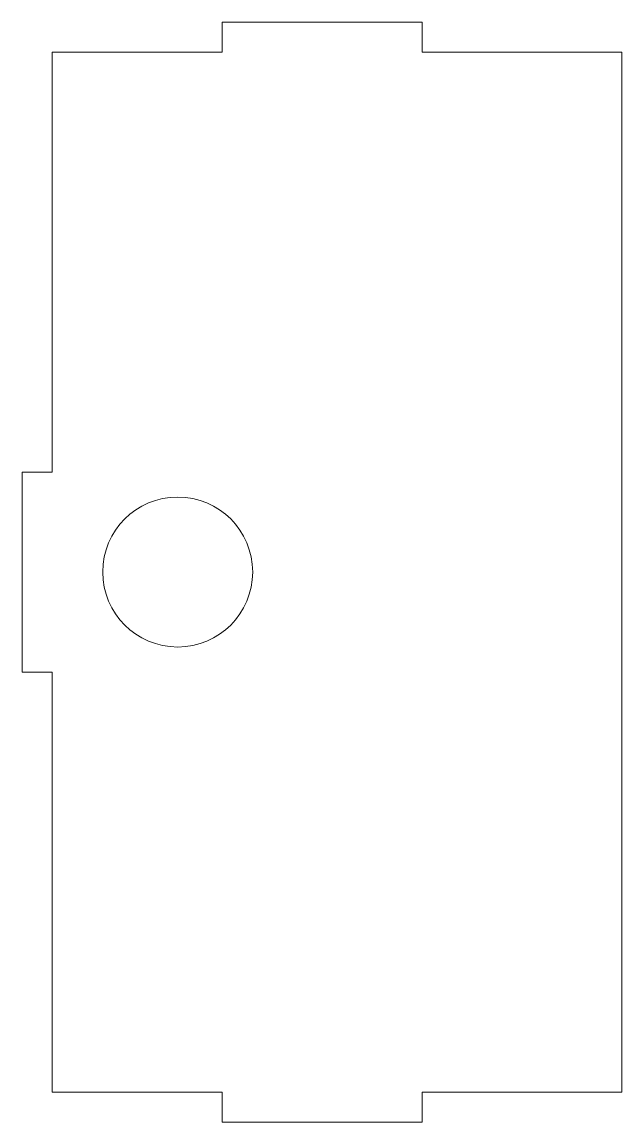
# Model space of a CAD drawing. Header units: millimetres. Extents: x -30 to 30, y -55 to 55.
import ezdxf

# ---------------------------------------------------------------- set-up
doc = ezdxf.new("R2010")
doc.units = ezdxf.units.MM

msp = doc.modelspace()

# ---------------------------------------------------------------- linework, layer by layer
at = {"color": 7, "linetype": 'Continuous', "lineweight": 15}
for p, q in [((-10, 52), (-10, 55)), ((-10, 55), (10, 55)), ((10, 55), (10, 52)), ((-27, 52), (-10, 52)), ((-27, 52), (-27, 10)), ((10, 52), (30, 52)), ((30, -52), (30, 52)), ((-30, -10), (-30, 10)), ((-30, 10), (-27, 10)), ((-30, -10), (-27, -10)), ((-27, -10), (-27, -52)), ((-27, -52), (-10, -52)), ((-10, -52), (-10, -55)), ((10, -52), (30, -52)), ((10, -55), (10, -52)), ((-10, -55), (10, -55))]:
    msp.add_line(p, q, dxfattribs=at)
msp.add_circle((-14.43, 0), 7.5, dxfattribs=at)

doc.saveas('drawing.dxf')
